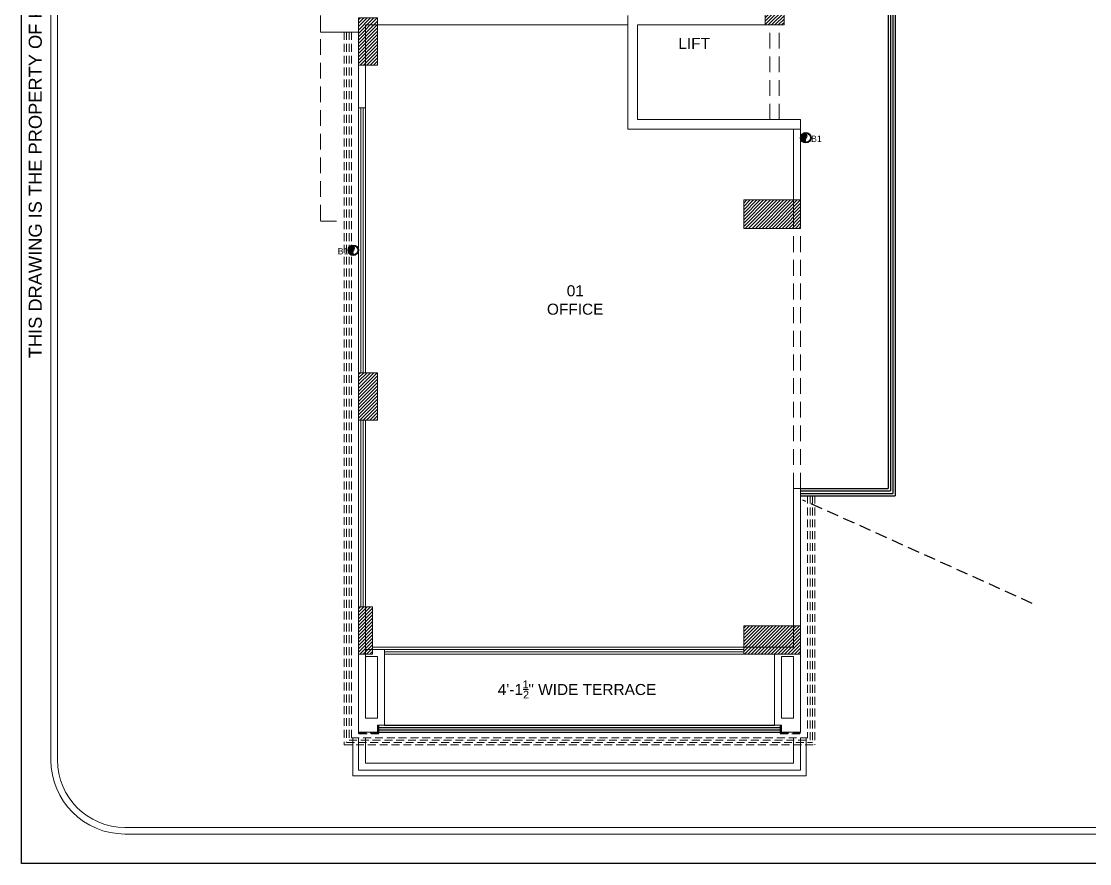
# Model space of a CAD drawing. Header units: inches. Extents: x 1807 to 67852, y 1160 to 20242.
# Drawn here: x 13894 to 14572, y 8125 to 8659 of the extents above; entities that cross this region are included whole.
import ezdxf

# ---------------------------------------------------------------- set-up
doc = ezdxf.new("R2010")
doc.units = ezdxf.units.IN
doc.header["$MEASUREMENT"] = 0
doc.linetypes.add('DASHED', pattern=[0.75, 0.5, -0.25])
doc.linetypes.add('DASHED2', pattern=[0.375, 0.25, -0.125])
for name, color, linetype, lineweight in [('02WINDOW & DOTTED', 8, 'Continuous', 20), ('4 upvc pip', 5, 'Continuous', 30), ('4 upvc pip hatch', 6, 'Continuous', 5), ('4. UPCV', 6, 'Continuous', 30), ('A-HATCH', 252, 'Continuous', 13), ('BLOCK', 7, 'Continuous', 0), ('column_01', 7, 'Continuous', 18), ('dotted line 4', 32, 'DASHED2', 30), ('HATCH', 8, 'Continuous', 0), ('RAILING', 8, 'Continuous', 25), ('SHOP TEXT', 7, 'Continuous', 15), ('wall', 7, 'Continuous', 20)]:
    doc.layers.add(name, color=color, linetype=linetype, lineweight=lineweight)
doc.styles.add('Krupalu', font='arial.ttf', dxfattribs={"height": 8})
doc.styles.add('Krupalu 1', font='arial.ttf')
pattern_1 = [(45, (0, -2407.892066694796), (-1.060660171779821, 1.060660171779821), [])]

# ---------------------------------------------------------------- blocks, each defined once
blk = doc.blocks.new('rtytrut')
at = {"layer": 'HATCH'}
h = blk.add_hatch(dxfattribs=at)
h.set_pattern_fill('ANSI31', color=256, scale=12, style=0)
h.set_pattern_definition(pattern_1)
h.paths.add_polyline_path([(135215.6783395884, -630921.393215023), (135215.6783400592, -630885.393214976), (135227.6783400662, -630885.3932150751), (135227.67833959, -630921.3932151389)])
h = blk.add_hatch(dxfattribs=at)
h.set_pattern_fill('ANSI31', color=256, scale=12, style=0)
h.set_pattern_definition(pattern_1)
h.paths.add_polyline_path([(134969.6783374655, -630916.8932149205), (134969.6783369947, -630946.8932149676), (134957.6783369877, -630946.8932148684), (134957.6783374639, -630916.8932148046)])
h = blk.add_hatch(dxfattribs=at)
h.set_pattern_fill('ANSI31', color=256, scale=12, style=0)
h.set_pattern_definition(pattern_1)
h.paths.add_polyline_path([(135238.1783394095, -631032.3932145878), (135202.1783393625, -631032.3932150586), (135202.1783394617, -631050.3932150656), (135238.1783395255, -631050.3932145893)])
h = blk.add_hatch(dxfattribs=at)
h.set_pattern_fill('ANSI31', color=256, scale=12, style=0)
h.set_pattern_definition(pattern_1)
h.paths.add_polyline_path([(134969.6783394825, -631141.893214741), (134969.6783390117, -631171.893214788), (134957.6783390048, -631171.8932146889), (134957.678339481, -631141.8932146251)])
h = blk.add_hatch(dxfattribs=at)
h.set_pattern_fill('ANSI31', color=256, scale=12, style=0)
h.set_pattern_definition(pattern_1)
h.paths.add_polyline_path([(134966.6783400548, -631320.3932148032), (134966.678339584, -631290.3932147562), (134957.678339577, -631290.3932148553), (134957.6783400533, -631320.3932149191)])
h = blk.add_hatch(dxfattribs=at)
h.set_pattern_fill('ANSI31', color=256, scale=12, style=0)
h.set_pattern_definition(pattern_1)
h.paths.add_polyline_path([(135238.1783394624, -631302.3932147382), (135202.1783394154, -631302.393215209), (135202.1783395146, -631320.393215216), (135238.1783395784, -631320.3932147397)])
at = {"layer": 'column_01'}
for points in [[(135215.6783395884, -630921.393215023), (135215.6783400592, -630885.393214976), (135227.6783400662, -630885.3932150751), (135227.67833959, -630921.3932151389)], [(134969.6783374655, -630916.8932149205), (134969.6783369947, -630946.8932149676), (134957.6783369877, -630946.8932148684), (134957.6783374639, -630916.8932148046)], [(135238.1783394095, -631032.3932145878), (135202.1783393625, -631032.3932150586), (135202.1783394617, -631050.3932150656), (135238.1783395255, -631050.3932145893)], [(134969.6783394825, -631141.893214741), (134969.6783390117, -631171.893214788), (134957.6783390048, -631171.8932146889), (134957.678339481, -631141.8932146251)], [(134966.6783400548, -631320.3932148032), (134966.678339584, -631290.3932147562), (134957.678339577, -631290.3932148553), (134957.6783400533, -631320.3932149191)], [(135238.1783394624, -631302.3932147382), (135202.1783394154, -631302.393215209), (135202.1783395146, -631320.393215216), (135238.1783395784, -631320.3932147397)]]:
    blk.add_lwpolyline(points, close=True, dxfattribs=at)

msp = doc.modelspace()

# ---------------------------------------------------------------- hatches: boundary and pattern name
at = {"layer": '4 upvc pip hatch', "ltscale": 10}
h = msp.add_hatch(dxfattribs=at)
h.set_pattern_fill('ANSI31', color=256, scale=3, style=0)
h.set_pattern_definition([(315, (-49292.7358565126, 149311.6000378709), (-0.2651650429449554, -0.2651650429449554), [])])
edge = h.paths.add_edge_path()
edge.add_spline(control_points=[(14391.64778780173, 8588.630559952882), (14392.0644769013, 8588.066619575733), (14393.08902412907, 8586.680013710295), (14390.81988794771, 8584.622475115943), (14391.81074764525, 8583.225166204513), (14392.21235384403, 8582.658821724308)], knot_values=[0, 0, 0, 0, 1.259254292856843, 3.096230486813582, 4.348223097679245, 4.348223097679245, 4.348223097679245, 4.348223097679245], degree=3, periodic=0)
edge.add_arc((14391.86036785239, 8585.63810114418), 3, 180, 276.73795711866546, ccw=False)
edge.add_arc((14391.86036785239, 8585.63810114418), 3, 94.06338523190618, 180, ccw=False)
h = msp.add_hatch(dxfattribs=at)
h.set_pattern_fill('ANSI31', color=256, scale=3, style=0)
h.set_pattern_definition([(315, (-49579.8358565126, 149240.2943760066), (-0.2651650429449554, -0.2651650429449554), [])])
edge = h.paths.add_edge_path()
edge.add_spline(control_points=[(14104.54778780173, 8517.324898088596), (14104.9644769013, 8516.760957711447), (14105.98902412908, 8515.374351846009), (14103.71988794771, 8513.316813251657), (14104.71074764526, 8511.919504340227), (14105.11235384403, 8511.353159860022)], knot_values=[0, 0, 0, 0, 1.259254292856843, 3.096230486813582, 4.348223097679245, 4.348223097679245, 4.348223097679245, 4.348223097679245], degree=3, periodic=0)
edge.add_arc((14104.76036785239, 8514.332439279895), 3, 180, 276.73795711866546, ccw=False)
edge.add_arc((14104.76036785239, 8514.332439279895), 3, 94.06338523190618, 180, ccw=False)

# ---------------------------------------------------------------- linework, layer by layer
at = {"layer": '02WINDOW & DOTTED', "linetype": 'DASHED', "ltscale": 20}
for p, q in [((14369.06036785239, 8597.174890355585), (14369.06036785236, 8657.174890355585)), ((14369.06036785239, 8597.174890355585), (14369.06036785236, 8657.174890355585)), ((14369.06036785239, 8597.174890355585), (14369.06036785236, 8657.174890355585)), ((14369.06036785239, 8597.174890355585), (14369.06036785236, 8657.174890355585)), ((14375.06036785239, 8597.174890355585), (14375.06036785236, 8657.174890355585)), ((14375.06036785239, 8597.174890355585), (14375.06036785236, 8657.174890355585)), ((14375.06036785239, 8597.174890355585), (14375.06036785236, 8657.174890355585)), ((14375.06036785239, 8597.174890355585), (14375.06036785236, 8657.174890355585)), ((14384.06036785239, 8363.174890668975), (14384.06036785239, 8528.174890743947)), ((14384.06036785239, 8363.174890668975), (14384.06036785239, 8528.174890743947)), ((14384.06036785239, 8363.174890668975), (14384.06036785239, 8528.174890743947)), ((14384.06036785239, 8363.174890668975), (14384.06036785239, 8528.174890743947)), ((14388.56036785239, 8363.174890668975), (14388.56036785239, 8528.174890743947)), ((14388.56036785239, 8363.174890668975), (14388.56036785239, 8528.174890743947)), ((14388.56036785239, 8363.174890668975), (14388.56036785239, 8528.174890743947)), ((14388.56036785239, 8363.174890668975), (14388.56036785239, 8528.174890743947))]:
    msp.add_line(p, q, dxfattribs=at)
at = {"layer": '02WINDOW & DOTTED', "linetype": 'DASHED', "ltscale": 10}
for p, q in [((14099.06036785239, 8652.67489049214), (14099.06036785239, 8200.674891838717)), ((14099.06036785239, 8652.67489049214), (14099.06036785239, 8200.674891838717)), ((14099.06036785239, 8652.67489049214), (14099.06036785239, 8200.674891838717)), ((14099.06036785239, 8652.67489049214), (14099.06036785239, 8200.674891838717)), ((14100.56036785239, 8652.674890505761), (14100.56036785239, 8202.174891838717)), ((14100.56036785239, 8652.674890505761), (14100.56036785239, 8202.174891838717)), ((14100.56036785239, 8652.674890505761), (14100.56036785239, 8202.174891838717)), ((14100.56036785239, 8652.674890505761), (14100.56036785239, 8202.174891838717)), ((14102.06036785239, 8652.674890519498), (14102.06036785239, 8203.674891838717)), ((14102.06036785239, 8652.674890519498), (14102.06036785239, 8203.674891838717)), ((14102.06036785239, 8652.674890519498), (14102.06036785239, 8203.674891838717)), ((14102.06036785239, 8652.674890519498), (14102.06036785239, 8203.674891838717)), ((14103.56036785236, 8652.674890533002), (14103.56036785239, 8205.174891838717)), ((14103.56036785236, 8652.674890533002), (14103.56036785239, 8205.174891838717)), ((14103.56036785236, 8652.674890533002), (14103.56036785239, 8205.174891838717)), ((14103.56036785236, 8652.674890533002), (14103.56036785239, 8205.174891838717)), ((14393.06036785239, 8358.674890669092), (14393.06036785239, 8205.174891838717)), ((14393.06036785239, 8358.674890669092), (14393.06036785239, 8205.174891838717)), ((14393.06036785239, 8358.674890669092), (14393.06036785239, 8205.174891838717)), ((14393.06036785239, 8358.674890669092), (14393.06036785239, 8205.174891838717)), ((14394.56036785239, 8358.674890669092), (14394.56036785239, 8203.674891838717)), ((14394.56036785239, 8358.674890669092), (14394.56036785239, 8203.674891838717)), ((14394.56036785239, 8358.674890669092), (14394.56036785239, 8203.674891838717)), ((14394.56036785239, 8358.674890669092), (14394.56036785239, 8203.674891838717)), ((14396.06036785236, 8358.674890669092), (14396.06036785239, 8202.174891838717)), ((14396.06036785236, 8358.674890669092), (14396.06036785239, 8202.174891838717)), ((14396.06036785236, 8358.674890669092), (14396.06036785239, 8202.174891838717)), ((14396.06036785236, 8358.674890669092), (14396.06036785239, 8202.174891838717)), ((14397.56036785239, 8358.674890669092), (14397.56036785239, 8200.674891838717)), ((14397.56036785239, 8358.674890669092), (14397.56036785239, 8200.674891838717)), ((14397.56036785239, 8358.674890669092), (14397.56036785239, 8200.674891838717)), ((14397.56036785239, 8358.674890669092), (14397.56036785239, 8200.674891838717)), ((14108.06036785239, 8208.674890358496), (14108.06036772014, 8207.674890421476)), ((14108.06036785239, 8208.674890358496), (14108.06036772014, 8207.674890421476)), ((14108.06036785239, 8208.674890358496), (14108.06036772014, 8207.674890421476)), ((14108.06036785239, 8208.674890358496), (14108.06036772014, 8207.674890421476)), ((14120.56036772014, 8213.174890421476), (14120.56036772014, 8208.174890421476)), ((14120.56036772014, 8213.174890421476), (14120.56036772014, 8208.174890421476)), ((14120.56036772014, 8213.174890421476), (14120.56036772014, 8208.174890421476)), ((14120.56036772014, 8213.174890421476), (14120.56036772014, 8208.174890421476)), ((14121.06036772014, 8213.174890421476), (14121.06036772014, 8207.674890421476)), ((14121.06036772014, 8213.174890421476), (14121.06036772014, 8207.674890421476)), ((14121.06036772014, 8213.174890421476), (14121.06036772014, 8207.674890421476)), ((14121.06036772014, 8213.174890421476), (14121.06036772014, 8207.674890421476)), ((14375.56036785239, 8213.17489183697), (14375.56036785239, 8207.674891836854)), ((14375.56036785239, 8213.17489183697), (14375.56036785239, 8207.674891836854)), ((14375.56036785239, 8213.17489183697), (14375.56036785239, 8207.674891836854)), ((14375.56036785239, 8213.17489183697), (14375.56036785239, 8207.674891836854)), ((14376.06036785239, 8213.17489183697), (14376.06036785239, 8208.174891836854)), ((14376.06036785239, 8213.17489183697), (14376.06036785239, 8208.174891836854)), ((14376.06036785239, 8213.17489183697), (14376.06036785239, 8208.174891836854)), ((14376.06036785239, 8213.17489183697), (14376.06036785239, 8208.174891836854)), ((14100.56036785239, 8202.174891838717), (14396.06036785239, 8202.174891838717)), ((14100.56036785239, 8202.174891838717), (14396.06036785239, 8202.174891838717)), ((14100.56036785239, 8202.174891838717), (14396.06036785239, 8202.174891838717)), ((14100.56036785239, 8202.174891838717), (14396.06036785239, 8202.174891838717)), ((14102.06036785239, 8203.674891838717), (14394.56036785239, 8203.674891838717)), ((14102.06036785239, 8203.674891838717), (14394.56036785239, 8203.674891838717)), ((14102.06036785239, 8203.674891838717), (14394.56036785239, 8203.674891838717)), ((14102.06036785239, 8203.674891838717), (14394.56036785239, 8203.674891838717)), ((14103.56036785239, 8205.174891838717), (14393.06036785239, 8205.174891838717)), ((14103.56036785239, 8205.174891838717), (14393.06036785239, 8205.174891838717)), ((14103.56036785239, 8205.174891838717), (14393.06036785239, 8205.174891838717)), ((14103.56036785239, 8205.174891838717), (14393.06036785239, 8205.174891838717)), ((14120.56036772014, 8208.174890421476), (14108.06036772014, 8208.174890421476)), ((14120.56036772014, 8208.174890421476), (14108.06036772014, 8208.174890421476)), ((14120.56036772014, 8208.174890421476), (14108.06036772014, 8208.174890421476)), ((14120.56036772014, 8208.174890421476), (14108.06036772014, 8208.174890421476)), ((14121.06036772014, 8207.674890421476), (14108.06036772014, 8207.674890421476)), ((14121.06036772014, 8207.674890421476), (14108.06036772014, 8207.674890421476)), ((14121.06036772014, 8207.674890421476), (14108.06036772014, 8207.674890421476)), ((14121.06036772014, 8207.674890421476), (14108.06036772014, 8207.674890421476)), ((14375.56036785239, 8207.674891836854), (14388.56036785245, 8207.674891836854)), ((14375.56036785239, 8207.674891836854), (14388.56036785245, 8207.674891836854)), ((14375.56036785239, 8207.674891836854), (14388.56036785245, 8207.674891836854)), ((14375.56036785239, 8207.674891836854), (14388.56036785245, 8207.674891836854)), ((14376.06036785239, 8208.174891836854), (14388.56036785245, 8208.174891836854)), ((14376.06036785239, 8208.174891836854), (14388.56036785245, 8208.174891836854)), ((14376.06036785239, 8208.174891836854), (14388.56036785245, 8208.174891836854)), ((14376.06036785239, 8208.174891836854), (14388.56036785245, 8208.174891836854)), ((14099.06036785239, 8200.674891838717), (14397.56036785239, 8200.674891838717)), ((14099.06036785239, 8200.674891838717), (14397.56036785239, 8200.674891838717)), ((14099.06036785239, 8200.674891838717), (14397.56036785239, 8200.674891838717)), ((14099.06036785239, 8200.674891838717), (14397.56036785239, 8200.674891838717))]:
    msp.add_line(p, q, dxfattribs=at)
at = {"layer": '02WINDOW & DOTTED', "ltscale": 20}
for p, q in [((14108.06036785239, 8604.6748904649), (14108.06036785239, 8436.674890707742)), ((14108.06036785239, 8604.6748904649), (14108.06036785239, 8436.674890707742)), ((14108.06036785239, 8604.6748904649), (14108.06036785239, 8436.674890707742)), ((14108.06036785239, 8604.6748904649), (14108.06036785239, 8436.674890707742)), ((14109.56036785239, 8604.6748904649), (14109.56036785239, 8436.674890707742)), ((14109.56036785239, 8604.6748904649), (14109.56036785239, 8436.674890707742)), ((14109.56036785239, 8604.6748904649), (14109.56036785239, 8436.674890707742)), ((14109.56036785239, 8604.6748904649), (14109.56036785239, 8436.674890707742)), ((14111.06036785239, 8604.6748904649), (14111.06036785239, 8436.674890707742)), ((14111.06036785239, 8604.6748904649), (14111.06036785239, 8436.674890707742)), ((14111.06036785239, 8604.6748904649), (14111.06036785239, 8436.674890707742)), ((14111.06036785239, 8604.6748904649), (14111.06036785239, 8436.674890707742)), ((14112.56036785239, 8604.6748904649), (14112.56036785239, 8436.674890707742)), ((14112.56036785239, 8604.6748904649), (14112.56036785239, 8436.674890707742)), ((14112.56036785239, 8604.6748904649), (14112.56036785239, 8436.674890707742)), ((14112.56036785239, 8604.6748904649), (14112.56036785239, 8436.674890707742)), ((14108.06036785239, 8288.174890477938), (14108.06036785239, 8406.674890644412)), ((14108.06036785239, 8288.174890477938), (14108.06036785239, 8406.674890644412)), ((14108.06036785239, 8288.174890477938), (14108.06036785239, 8406.674890644412)), ((14108.06036785239, 8288.174890477938), (14108.06036785239, 8406.674890644412)), ((14109.56036785239, 8288.174890477938), (14109.56036785239, 8406.674890644412)), ((14109.56036785239, 8288.174890477938), (14109.56036785239, 8406.674890644412)), ((14109.56036785239, 8288.174890477938), (14109.56036785239, 8406.674890644412)), ((14109.56036785239, 8288.174890477938), (14109.56036785239, 8406.674890644412)), ((14111.06036785239, 8288.174890477938), (14111.06036785239, 8406.674890644412)), ((14111.06036785239, 8288.174890477938), (14111.06036785239, 8406.674890644412)), ((14111.06036785239, 8288.174890477938), (14111.06036785239, 8406.674890644412)), ((14111.06036785239, 8288.174890477938), (14111.06036785239, 8406.674890644412)), ((14112.56036785239, 8288.174890477938), (14112.56036785239, 8406.674890644412)), ((14112.56036785239, 8288.174890477938), (14112.56036785239, 8406.674890644412)), ((14112.56036785239, 8288.174890477938), (14112.56036785239, 8406.674890644412)), ((14112.56036785239, 8288.174890477938), (14112.56036785239, 8406.674890644412)), ((14117.06151633314, 8262.674890355585), (14352.56151583878, 8262.674890355585)), ((14117.06151633314, 8262.674890355585), (14352.56151583878, 8262.674890355585)), ((14117.06151633314, 8262.674890355585), (14352.56151583878, 8262.674890355585)), ((14117.06151633314, 8262.674890355585), (14352.56151583878, 8262.674890355585)), ((14117.06151633314, 8261.174890355585), (14352.56151583878, 8261.174890355585)), ((14117.06151633314, 8261.174890355585), (14352.56151583878, 8261.174890355585)), ((14117.06151633314, 8261.174890355585), (14352.56151583878, 8261.174890355585)), ((14117.06151633314, 8261.174890355585), (14352.56151583878, 8261.174890355585)), ((14124.56036785239, 8259.674890446506), (14352.56151585531, 8259.67489170286)), ((14124.56036785239, 8259.674890446506), (14352.56151585531, 8259.67489170286)), ((14124.56036785239, 8259.674890446506), (14352.56151585531, 8259.67489170286)), ((14124.56036785239, 8259.674890446506), (14352.56151585531, 8259.67489170286)), ((14124.56036785239, 8258.17489044639), (14352.56151586358, 8258.17489170286)), ((14124.56036785239, 8258.17489044639), (14352.56151586358, 8258.17489170286)), ((14124.56036785239, 8258.17489044639), (14352.56151586358, 8258.17489170286)), ((14124.56036785239, 8258.17489044639), (14352.56151586358, 8258.17489170286))]:
    msp.add_line(p, q, dxfattribs=at)
at = {"layer": '02WINDOW & DOTTED', "linetype": 'DASHED', "ltscale": 20}
msp.add_lwpolyline([(14522.06036649711, 9758.173743139865), (14084.06036649711, 9758.173743139865), (14084.06036506123, 8532.674890558616), (14099.06036785239, 8532.674890558616)], dxfattribs=at)
at = {"layer": '4 upvc pip'}
msp.add_lwpolyline([(13894.17202465922, 9838.79226470621), (16317.37328657859, 9838.79226470621), (16317.37328657859, 8125.417635068383), (13894.17202465922, 8125.417635068383)], close=True, dxfattribs=at)
at = {"layer": '4. UPCV', "ltscale": 10}
for centre, radius in [((14391.86036785239, 8585.63810114418), 3.3), ((14391.86036785239, 8585.63810114418), 3), ((14104.76036785239, 8514.332439279895), 3.3), ((14104.76036785239, 8514.332439279895), 3)]:
    msp.add_circle(centre, radius, dxfattribs=at)
for points in [[(14391.64778780173, 8588.630559952882), (14392.06447681279, 8588.066619695821), (14393.08902177677, 8586.680013654452), (14390.81989029929, 8584.622475154083), (14391.81074772928, 8583.225166086166), (14392.21235384403, 8582.658821724308)], [(14104.54778780173, 8517.324898088596), (14104.96447681279, 8516.760957831537), (14105.98902177677, 8515.374351790166), (14103.7198902993, 8513.316813289797), (14104.71074772928, 8511.919504221878), (14105.11235384403, 8511.353159860022)]]:
    msp.add_open_spline(points, degree=3, knots=[0, 0, 0, 0, 1.888881036914295, 4.644344532957505, 6.522333056651726, 6.522333056651726, 6.522333056651726, 6.522333056651726], dxfattribs=at)
at = {"layer": 'A-HATCH'}
for points in [[(16251.62551236423, 9820.026733048175), (13955.84000638095, 9820.026733048275, 0.4142135623730951), (13912.93755631712, 9777.124282984372), (13912.93755631712, 8191.165409282758, 0.4142135623730951), (13959.91979887344, 8144.183166726254), (16248.56633716613, 8144.183166726254, 0.4142135623730953), (16298.60775492069, 8194.224584480915), (16298.60775492069, 9773.044490491833, 0.4142135623730951)], [(16251.62551236423, 9815.856614902006), (13955.84000638095, 9815.85661490208, 0.4142135623730951), (13917.10767446312, 9777.124282984372), (13917.10767446312, 8191.165409282758, 0.4142135623730951), (13959.91979887344, 8148.353284872497), (16248.56633716613, 8148.353284872497, 0.4142135623731504), (16294.43763677443, 8194.224584480915), (16294.43763677443, 9773.044490491833, 0.4142135623731546)]]:
    msp.add_lwpolyline(points, format="xyb", close=True, dxfattribs=at)
at = {"layer": 'dotted line 4', "ltscale": 30}
msp.add_line((14535.56151777195, 8290.439249745436), (14390.06036785239, 8355.93314110585), dxfattribs=at)
at = {"layer": 'RAILING'}
for p, q in [((14444.06036785236, 9372.67489035768), (14444.06036785242, 8363.174890669092)), ((14444.06036785236, 9372.67489035768), (14444.06036785242, 8363.174890669092)), ((14444.06036785236, 9372.67489035768), (14444.06036785242, 8363.174890669092)), ((14444.06036785236, 9372.67489035768), (14444.06036785242, 8363.174890669092)), ((14445.56036785236, 9372.67489035768), (14445.56036785242, 8361.674890669092)), ((14445.56036785236, 9372.67489035768), (14445.56036785242, 8361.674890669092)), ((14445.56036785236, 9372.67489035768), (14445.56036785242, 8361.674890669092)), ((14445.56036785236, 9372.67489035768), (14445.56036785242, 8361.674890669092)), ((14447.06036785236, 9368.17489035768), (14447.06036785242, 8360.174890669092)), ((14447.06036785236, 9368.17489035768), (14447.06036785242, 8360.174890669092)), ((14447.06036785236, 9368.17489035768), (14447.06036785242, 8360.174890669092)), ((14447.06036785236, 9368.17489035768), (14447.06036785242, 8360.174890669092)), ((14448.56036785236, 9368.17489035768), (14448.56036785242, 8358.674890669092)), ((14448.56036785236, 9368.17489035768), (14448.56036785242, 8358.674890669092)), ((14448.56036785236, 9368.17489035768), (14448.56036785242, 8358.674890669092)), ((14448.56036785236, 9368.17489035768), (14448.56036785242, 8358.674890669092)), ((14388.56036785239, 8363.174890668975), (14444.06036785242, 8363.174890669092)), ((14388.56036785239, 8363.174890668975), (14444.06036785242, 8363.174890669092)), ((14388.56036785239, 8363.174890668975), (14444.06036785242, 8363.174890669092)), ((14388.56036785239, 8363.174890668975), (14444.06036785242, 8363.174890669092)), ((14388.56036785239, 8361.674890668975), (14445.56036785242, 8361.674890669092)), ((14388.56036785239, 8361.674890668975), (14445.56036785242, 8361.674890669092)), ((14388.56036785239, 8361.674890668975), (14445.56036785242, 8361.674890669092)), ((14388.56036785239, 8361.674890668975), (14445.56036785242, 8361.674890669092)), ((14388.56036785242, 8360.174890669092), (14447.06036785242, 8360.174890669092)), ((14388.56036785242, 8360.174890669092), (14447.06036785242, 8360.174890669092)), ((14388.56036785242, 8360.174890669092), (14447.06036785242, 8360.174890669092)), ((14388.56036785242, 8360.174890669092), (14447.06036785242, 8360.174890669092)), ((14388.56036785242, 8358.674890669092), (14448.56036785242, 8358.674890669092)), ((14388.56036785242, 8358.674890669092), (14448.56036785242, 8358.674890669092)), ((14388.56036785242, 8358.674890669092), (14448.56036785242, 8358.674890669092)), ((14388.56036785242, 8358.674890669092), (14448.56036785242, 8358.674890669092)), ((14120.06036785245, 8211.674890421593), (14376.56036785239, 8211.674891835224)), ((14120.06036785245, 8211.674890421593), (14376.56036785239, 8211.674891835224)), ((14120.06036785245, 8211.674890421593), (14376.56036785239, 8211.674891835224)), ((14120.06036785245, 8211.674890421593), (14376.56036785239, 8211.674891835224)), ((14120.06036785245, 8210.174890421593), (14376.56036785239, 8210.174891835224)), ((14120.06036785245, 8210.174890421593), (14376.56036785239, 8210.174891835224)), ((14120.06036785245, 8210.174890421593), (14376.56036785239, 8210.174891835224)), ((14120.06036785245, 8210.174890421593), (14376.56036785239, 8210.174891835224)), ((14120.06036785245, 8208.674890421476), (14376.56036785239, 8208.674891834991)), ((14120.06036785245, 8208.674890421476), (14376.56036785239, 8208.674891834991)), ((14120.06036785245, 8208.674890421476), (14376.56036785239, 8208.674891834991)), ((14120.06036785245, 8208.674890421476), (14376.56036785239, 8208.674891834991)), ((14124.56036785242, 8213.174890446506), (14372.06036785239, 8213.174891810311)), ((14124.56036785242, 8213.174890446506), (14372.06036785239, 8213.174891810311)), ((14124.56036785242, 8213.174890446506), (14372.06036785239, 8213.174891810311)), ((14124.56036785242, 8213.174890446506), (14372.06036785239, 8213.174891810311))]:
    msp.add_line(p, q, dxfattribs=at)
at = {"layer": 'SHOP TEXT', "ltscale": 0.1}
msp.add_line((14212.66334395128, 8235.814136379777), (14215.89533262784, 8235.814136379777), dxfattribs=at)
msp.add_line((14212.66334395128, 8235.814136379777), (14215.89533262784, 8235.814136379777), dxfattribs=at)
msp.add_line((14212.66334395128, 8235.814136379777), (14215.89533262784, 8235.814136379777), dxfattribs=at)
msp.add_line((14212.66334395128, 8235.814136379777), (14215.89533262784, 8235.814136379777), dxfattribs=at)
at = {"layer": 'wall'}
for p, q in [((14378.06151598221, 8693.174890255934), (14378.06151598221, 8657.17489035931)), ((14378.06151598221, 8693.174890255934), (14378.06151598221, 8657.17489035931)), ((14378.06151598221, 8693.174890255934), (14378.06151598221, 8657.17489035931)), ((14378.06151598221, 8693.174890255934), (14378.06151598221, 8657.17489035931)), ((14279.06036785239, 8663.174890355585), (14279.06036785239, 8591.174890355469)), ((14279.06036785239, 8663.174890355585), (14279.06036785239, 8591.174890355469)), ((14279.06036785239, 8663.174890355585), (14279.06036785239, 8591.174890355469)), ((14279.06036785239, 8663.174890355585), (14279.06036785239, 8591.174890355469)), ((14084.06036785239, 8661.674890355585), (14084.06036785239, 8652.674890355585)), ((14084.06036785239, 8661.674890355585), (14084.06036785239, 8652.674890355585)), ((14084.06036785239, 8661.674890355585), (14084.06036785239, 8652.674890355585)), ((14084.06036785239, 8661.674890355585), (14084.06036785239, 8652.674890355585)), ((14112.56036785239, 8657.17603636175), (14112.56036785239, 8604.6748904649)), ((14112.56036785239, 8657.174890355585), (14279.06036785239, 8657.174890355585)), ((14112.56036785239, 8657.174890355585), (14279.06036785239, 8657.174890355585)), ((14112.56036785239, 8657.174890355585), (14279.06036785239, 8657.174890355585)), ((14112.56036785239, 8657.174890355585), (14279.06036785239, 8657.174890355585)), ((14285.06036785239, 8657.174890355585), (14378.06151598221, 8657.174890355585)), ((14285.06036785239, 8657.17489035931), (14285.06036785239, 8597.174890355585)), ((14285.06036785239, 8657.17489035931), (14285.06036785239, 8597.174890355585)), ((14285.06036785239, 8657.174890355585), (14378.06151598221, 8657.174890355585)), ((14285.06036785239, 8657.174890355585), (14378.06151598221, 8657.174890355585)), ((14285.06036785239, 8657.17489035931), (14285.06036785239, 8597.174890355585)), ((14285.06036785239, 8657.174890355585), (14378.06151598221, 8657.174890355585)), ((14285.06036785239, 8657.17489035931), (14285.06036785239, 8597.174890355585)), ((14084.06036785239, 8652.674890355585), (14108.06036785239, 8652.67489057398)), ((14084.06036785239, 8652.674890355585), (14108.06036785239, 8652.67489057398)), ((14084.06036785239, 8652.674890355585), (14108.06036785239, 8652.67489057398)), ((14084.06036785239, 8652.674890355585), (14108.06036785239, 8652.67489057398)), ((14108.06036785239, 8652.67489057398), (14108.06036785239, 8604.6748904649)), ((14108.06036785239, 8604.6748904649), (14112.56036785239, 8604.6748904649)), ((14108.06036785239, 8604.6748904649), (14112.56036785239, 8604.6748904649)), ((14108.06036785239, 8604.6748904649), (14112.56036785239, 8604.6748904649)), ((14108.06036785239, 8604.6748904649), (14112.56036785239, 8604.6748904649)), ((14285.06036785239, 8597.174890355585), (14388.56036785239, 8597.174890355585)), ((14285.06036785239, 8597.174890355585), (14388.56036785239, 8597.174890355585)), ((14285.06036785239, 8597.174890355585), (14388.56036785239, 8597.174890355585)), ((14285.06036785239, 8597.174890355585), (14388.56036785239, 8597.174890355585)), ((14388.56036785239, 8597.17489035931), (14388.56036785239, 8528.174890741735)), ((14388.56036785239, 8597.17489035931), (14388.56036785239, 8528.174890741735)), ((14388.56036785239, 8597.17489035931), (14388.56036785239, 8528.174890741735)), ((14388.56036785239, 8597.17489035931), (14388.56036785239, 8528.174890741735)), ((14279.06036785239, 8591.174890355585), (14388.56036785239, 8591.174890355585)), ((14279.06036785239, 8591.174890355585), (14388.56036785239, 8591.174890355585)), ((14279.06036785239, 8591.174890355585), (14388.56036785239, 8591.174890355585)), ((14279.06036785239, 8591.174890355585), (14388.56036785239, 8591.174890355585)), ((14384.06036785239, 8591.174890355585), (14384.06036785239, 8528.17489066688)), ((14384.06036785239, 8591.174890355585), (14384.06036785239, 8528.17489066688)), ((14384.06036785239, 8591.174890355585), (14384.06036785239, 8528.17489066688)), ((14384.06036785239, 8591.174890355585), (14384.06036785239, 8528.17489066688)), ((14384.06151590555, 8528.17489066688), (14388.56036785239, 8528.17489066688)), ((14384.06151590555, 8528.17489066688), (14388.56036785239, 8528.17489066688)), ((14384.06151590555, 8528.17489066688), (14388.56036785239, 8528.17489066688)), ((14384.06151590555, 8528.17489066688), (14388.56036785239, 8528.17489066688)), ((14384.06036785239, 8363.174890666764), (14384.06036785239, 8262.674890355585)), ((14388.56036785239, 8363.174890666764), (14384.06036785239, 8363.174890666764)), ((14384.06036785239, 8363.174890666764), (14384.06036785239, 8262.674890355585)), ((14388.56036785239, 8363.174890666764), (14384.06036785239, 8363.174890666764)), ((14384.06036785239, 8363.174890666764), (14384.06036785239, 8262.674890355585)), ((14388.56036785239, 8363.174890666764), (14384.06036785239, 8363.174890666764)), ((14384.06036785239, 8363.174890666764), (14384.06036785239, 8262.674890355585)), ((14388.56036785239, 8363.174890666764), (14384.06036785239, 8363.174890666764)), ((14388.56036785239, 8363.174890666764), (14388.56036785239, 8208.674891812174)), ((14388.56036785239, 8363.174890666764), (14388.56036785239, 8208.674891812174)), ((14388.56036785239, 8363.174890666764), (14388.56036785239, 8208.674891812174)), ((14388.56036785239, 8363.174890666764), (14388.56036785239, 8208.674891812174)), ((14108.06036785239, 8288.174890477938), (14108.06036785239, 8208.674890358496)), ((14108.06036785239, 8288.174890477938), (14108.06036785239, 8208.674890358496)), ((14108.06036785239, 8288.174890477938), (14108.06036785239, 8208.674890358496)), ((14108.06036785239, 8288.174890477938), (14108.06036785239, 8208.674890358496)), ((14108.06151592598, 8288.174890477938), (14112.56151592947, 8288.17489052753)), ((14108.06151592598, 8288.174890477938), (14112.56151592947, 8288.17489052753)), ((14108.06151592598, 8288.174890477938), (14112.56151592947, 8288.17489052753)), ((14108.06151592598, 8288.174890477938), (14112.56151592947, 8288.17489052753)), ((14112.56036785239, 8288.17489052753), (14112.56036785239, 8237.174890357448)), ((14112.56036785239, 8288.17489052753), (14112.56036785239, 8237.174890357448)), ((14112.56036785239, 8288.17489052753), (14112.56036785239, 8237.174890357448)), ((14112.56036785239, 8288.17489052753), (14112.56036785239, 8237.174890357448)), ((14108.06036785239, 8262.674890355585), (14108.06151633075, 8262.674890355585)), ((14108.06036785239, 8262.674890355585), (14108.06151633075, 8262.674890355585)), ((14108.06036785239, 8262.674890355585), (14108.06151633075, 8262.674890355585)), ((14108.06036785239, 8262.674890355585), (14108.06151633075, 8262.674890355585)), ((14352.56151586358, 8258.17489170286), (14352.56151586358, 8262.674890355702)), ((14352.56151586358, 8262.674890355702), (14384.06036785239, 8262.674890355702)), ((14352.56151586358, 8258.17489170286), (14352.56151586358, 8262.674890355702)), ((14352.56151586358, 8262.674890355702), (14384.06036785239, 8262.674890355702)), ((14352.56151586358, 8258.17489170286), (14352.56151586358, 8262.674890355702)), ((14352.56151586358, 8262.674890355702), (14384.06036785239, 8262.674890355702)), ((14352.56151586358, 8258.17489170286), (14352.56151586358, 8262.674890355702)), ((14352.56151586358, 8262.674890355702), (14384.06036785239, 8262.674890355702)), ((14388.56151589839, 8262.674890355585), (14388.56036785239, 8262.674890355585)), ((14388.56151589839, 8262.674890355585), (14388.56036785239, 8262.674890355585)), ((14388.56151589839, 8262.674890355585), (14388.56036785239, 8262.674890355585)), ((14388.56151589839, 8262.674890355585), (14388.56036785239, 8262.674890355585)), ((14108.06036785239, 8258.174890355585), (14108.06151640223, 8258.174890355585)), ((14108.06036785239, 8258.174890355585), (14108.06151640223, 8258.174890355585)), ((14108.06036785239, 8258.174890355585), (14108.06151640223, 8258.174890355585)), ((14108.06036785239, 8258.174890355585), (14108.06151640223, 8258.174890355585)), ((14124.56036785239, 8261.174890358496), (14112.56036785239, 8261.174890358496)), ((14124.56036785239, 8261.174890358496), (14112.56036785239, 8261.174890358496)), ((14124.56036785239, 8261.174890358496), (14112.56036785239, 8261.174890358496)), ((14124.56036785239, 8261.174890358496), (14112.56036785239, 8261.174890358496)), ((14112.56036785239, 8256.674890358612), (14112.56036785239, 8217.674890358612)), ((14120.06036785239, 8256.674890358612), (14112.56036785239, 8256.674890358496)), ((14112.56036785239, 8256.674890358612), (14112.56036785239, 8217.674890358612)), ((14120.06036785239, 8256.674890358612), (14112.56036785239, 8256.674890358496)), ((14112.56036785239, 8256.674890358612), (14112.56036785239, 8217.674890358612)), ((14120.06036785239, 8256.674890358612), (14112.56036785239, 8256.674890358496)), ((14112.56036785239, 8256.674890358612), (14112.56036785239, 8217.674890358612)), ((14120.06036785239, 8256.674890358612), (14112.56036785239, 8256.674890358496)), ((14120.06036785239, 8256.674890358612), (14120.06036785239, 8217.674890358496)), ((14120.06036785239, 8256.674890358612), (14120.06036785239, 8217.674890358496)), ((14120.06036785239, 8256.674890358612), (14120.06036785239, 8217.674890358496)), ((14120.06036785239, 8256.674890358612), (14120.06036785239, 8217.674890358496)), ((14124.56036785239, 8261.174890356633), (14124.56036785239, 8213.174890358612)), ((14124.56036785239, 8261.174890356633), (14124.56036785239, 8213.174890358612)), ((14124.56036785239, 8261.174890356633), (14124.56036785239, 8213.174890358612)), ((14124.56036785239, 8261.174890356633), (14124.56036785239, 8213.174890358612)), ((14352.56151586358, 8258.174890355702), (14372.06036785239, 8258.174890355702)), ((14352.56151586358, 8258.174890355702), (14372.06036785239, 8258.174890355702)), ((14352.56151586358, 8258.174890355702), (14372.06036785239, 8258.174890355702)), ((14352.56151586358, 8258.174890355702), (14372.06036785239, 8258.174890355702)), ((14372.06036785239, 8258.174890355702), (14372.06036785239, 8213.174891812174)), ((14372.06036785239, 8258.174890355702), (14372.06036785239, 8213.174891812174)), ((14372.06036785239, 8258.174890355702), (14372.06036785239, 8213.174891812174)), ((14372.06036785239, 8258.174890355702), (14372.06036785239, 8213.174891812174)), ((14376.56036785239, 8256.674891810428), (14384.06036785239, 8256.674891810428)), ((14376.56036785239, 8256.674891812174), (14384.06036785239, 8256.674891812174)), ((14376.56036785239, 8256.674891812174), (14376.56036785239, 8217.674891812174)), ((14376.56036785239, 8256.674891812174), (14384.06036785239, 8256.674891812174)), ((14376.56036785239, 8256.674891810428), (14384.06036785239, 8256.674891810428)), ((14376.56036785239, 8256.674891812174), (14376.56036785239, 8217.674891812174)), ((14376.56036785239, 8256.674891812174), (14384.06036785239, 8256.674891812174)), ((14376.56036785239, 8256.674891810428), (14384.06036785239, 8256.674891810428)), ((14376.56036785239, 8256.674891812174), (14376.56036785239, 8217.674891812174)), ((14376.56036785239, 8256.674891812174), (14384.06036785239, 8256.674891812174)), ((14376.56036785239, 8256.674891810428), (14384.06036785239, 8256.674891810428)), ((14376.56036785239, 8256.674891812174), (14376.56036785239, 8217.674891812174)), ((14384.06036785239, 8256.674891810428), (14384.06036785239, 8237.174890355585)), ((14384.06036785239, 8256.674891812174), (14384.06036785239, 8217.674891812057)), ((14384.06036785239, 8256.674891810428), (14384.06036785239, 8237.174890355585)), ((14384.06036785239, 8256.674891812174), (14384.06036785239, 8217.674891812057)), ((14384.06036785239, 8256.674891810428), (14384.06036785239, 8237.174890355585)), ((14384.06036785239, 8256.674891812174), (14384.06036785239, 8217.674891812057)), ((14384.06036785239, 8256.674891810428), (14384.06036785239, 8237.174890355585)), ((14384.06036785239, 8256.674891812174), (14384.06036785239, 8217.674891812057)), ((14112.56036785245, 8217.674890358612), (14120.06036785245, 8217.674890358496)), ((14112.56036785245, 8217.674890358612), (14120.06036785245, 8217.674890358496)), ((14112.56036785245, 8217.674890358612), (14120.06036785245, 8217.674890358496)), ((14112.56036785245, 8217.674890358612), (14120.06036785245, 8217.674890358496)), ((14376.56036785239, 8217.674891812174), (14384.06036785239, 8217.674891812174)), ((14376.56036785239, 8217.674891812174), (14384.06036785239, 8217.674891812174)), ((14376.56036785239, 8217.674891812174), (14384.06036785239, 8217.674891812174)), ((14376.56036785239, 8217.674891812174), (14384.06036785239, 8217.674891812174)), ((14108.06036785239, 8208.674890358496), (14120.06036785245, 8208.674890358496)), ((14108.06036785239, 8208.674890358496), (14120.06036785245, 8208.674890358496)), ((14108.06036785239, 8208.674890358496), (14120.06036785245, 8208.674890358496)), ((14108.06036785239, 8208.674890358496), (14120.06036785245, 8208.674890358496)), ((14120.06036785245, 8213.174890358496), (14120.06036785245, 8208.674890356633)), ((14120.06036785239, 8213.174890358496), (14124.56036785239, 8213.174890358496)), ((14120.06036785245, 8213.174890358496), (14120.06036785245, 8208.674890356633)), ((14120.06036785239, 8213.174890358496), (14124.56036785239, 8213.174890358496)), ((14120.06036785245, 8213.174890358496), (14120.06036785245, 8208.674890356633)), ((14120.06036785239, 8213.174890358496), (14124.56036785239, 8213.174890358496)), ((14120.06036785245, 8213.174890358496), (14120.06036785245, 8208.674890356633)), ((14120.06036785239, 8213.174890358496), (14124.56036785239, 8213.174890358496)), ((14372.06036785239, 8213.174891812174), (14376.56036785239, 8213.174891812174)), ((14372.06036785239, 8213.174891812174), (14376.56036785239, 8213.174891812174)), ((14372.06036785239, 8213.174891812174), (14376.56036785239, 8213.174891812174)), ((14372.06036785239, 8213.174891812174), (14376.56036785239, 8213.174891812174)), ((14376.56036785239, 8213.174891812174), (14376.56036785239, 8208.674891810311)), ((14376.56036785239, 8213.174891812174), (14376.56036785239, 8208.674891810311)), ((14376.56036785239, 8213.174891812174), (14376.56036785239, 8208.674891810311)), ((14376.56036785239, 8213.174891812174), (14376.56036785239, 8208.674891810311)), ((14376.56036785239, 8208.674891812174), (14388.56036785239, 8208.674891812174)), ((14376.56036785239, 8208.674891812174), (14388.56036785239, 8208.674891812174)), ((14376.56036785239, 8208.674891812174), (14388.56036785239, 8208.674891812174)), ((14376.56036785239, 8208.674891812174), (14388.56036785239, 8208.674891812174)), ((14104.56036785239, 8205.174891838717), (14104.56036785239, 8181.174890359311)), ((14104.56036785239, 8205.174891838717), (14104.56036785239, 8181.174890359311)), ((14104.56036785239, 8205.174891838717), (14104.56036785239, 8181.174890359311)), ((14104.56036785239, 8205.174891838717), (14104.56036785239, 8181.174890359311)), ((14108.06036785239, 8205.174891838717), (14108.06036785239, 8184.674890359311)), ((14108.06036785239, 8205.174891838717), (14108.06036785239, 8184.674890359311)), ((14108.06036785239, 8205.174891838717), (14108.06036785239, 8184.674890359311)), ((14108.06036785239, 8205.174891838717), (14108.06036785239, 8184.674890359311)), ((14112.56036785239, 8205.174891838717), (14112.56036785239, 8189.174890359311)), ((14112.56036785239, 8205.174891838717), (14112.56036785239, 8189.174890359311)), ((14112.56036785239, 8205.174891838717), (14112.56036785239, 8189.174890359311)), ((14112.56036785239, 8205.174891838717), (14112.56036785239, 8189.174890359311)), ((14384.06036785239, 8205.174891838717), (14384.06036785239, 8189.174890359311)), ((14384.06036785239, 8205.174891838717), (14384.06036785239, 8189.174890359311)), ((14384.06036785239, 8205.174891838717), (14384.06036785239, 8189.174890359311)), ((14384.06036785239, 8205.174891838717), (14384.06036785239, 8189.174890359311)), ((14388.56036785239, 8205.174891838717), (14388.56036785239, 8184.674890359311)), ((14388.56036785239, 8205.174891838717), (14388.56036785239, 8184.674890359311)), ((14388.56036785239, 8205.174891838717), (14388.56036785239, 8184.674890359311)), ((14388.56036785239, 8205.174891838717), (14388.56036785239, 8184.674890359311)), ((14392.06036785239, 8205.174891838717), (14392.06036785239, 8181.174890359311)), ((14392.06036785239, 8205.174891838717), (14392.06036785239, 8181.174890359311)), ((14392.06036785239, 8205.174891838717), (14392.06036785239, 8181.174890359311)), ((14392.06036785239, 8205.174891838717), (14392.06036785239, 8181.174890359311)), ((14112.56036785239, 8189.174890359311), (14384.06036785239, 8189.174890359311)), ((14112.56036785239, 8189.174890359311), (14384.06036785239, 8189.174890359311)), ((14112.56036785239, 8189.174890359311), (14384.06036785239, 8189.174890359311)), ((14112.56036785239, 8189.174890359311), (14384.06036785239, 8189.174890359311)), ((14104.56036785239, 8181.174890359311), (14392.06036785239, 8181.174890359311)), ((14104.56036785239, 8181.174890359311), (14392.06036785239, 8181.174890359311)), ((14104.56036785239, 8181.174890359311), (14392.06036785239, 8181.174890359311)), ((14104.56036785239, 8181.174890359311), (14392.06036785239, 8181.174890359311)), ((14108.06036785239, 8184.674890359311), (14388.56036785239, 8184.674890359311)), ((14108.06036785239, 8184.674890359311), (14388.56036785239, 8184.674890359311)), ((14108.06036785239, 8184.674890359311), (14388.56036785239, 8184.674890359311)), ((14108.06036785239, 8184.674890359311), (14388.56036785239, 8184.674890359311))]:
    msp.add_line(p, q, dxfattribs=at)
msp.add_lwpolyline([(14120.06151536072, 8406.674890545226), (14108.06036785239, 8406.674890545226), (14108.06036785239, 8436.676038638485), (14120.06151536072, 8436.676038638485)], close=True, dxfattribs=at)
msp.add_lwpolyline([(14120.06151536072, 8406.674890545226), (14108.06036785239, 8406.674890545226), (14108.06036785239, 8436.676038638485), (14120.06151536072, 8436.676038638485)], close=True, dxfattribs=at)
msp.add_lwpolyline([(14120.06151536072, 8406.674890545226), (14108.06036785239, 8406.674890545226), (14108.06036785239, 8436.676038638485), (14120.06151536072, 8436.676038638485)], close=True, dxfattribs=at)
msp.add_lwpolyline([(14120.06151536072, 8406.674890545226), (14108.06036785239, 8406.674890545226), (14108.06036785239, 8436.676038638485), (14120.06151536072, 8436.676038638485)], close=True, dxfattribs=at)

# ---------------------------------------------------------------- block references
at = {"layer": 'column_01'}
msp.add_blockref('rtytrut', (-120849.616823651, 639578.5681053333), dxfattribs=at)
msp.add_blockref('rtytrut', (-120849.616823651, 639578.5681053333), dxfattribs=at)
msp.add_blockref('rtytrut', (-120849.616823651, 639578.5681053333), dxfattribs=at)
msp.add_blockref('rtytrut', (-120849.616823651, 639578.5681053333), dxfattribs=at)

# ---------------------------------------------------------------- texts
at = {"layer": '4. UPCV', "ltscale": 10, "style": 'Krupalu 1'}
for p in [(14395.23106642865, 8583.033113625495), (14094.85112222034, 8511.72745176121)]:
    msp.add_text('B1', height=4, dxfattribs=at).set_placement(p)
at = {"layer": 'BLOCK', "style": 'Krupalu'}
msp.add_text('THIS DRAWING IS THE PROPERTY OF KRUPALU CONSULTANT  AND SHOULD NOT BE USED FULLY OR PARTLY FOR ANY OTHER PURPOSE OTHER THAN THAT ISSUED FOR WITHOUT THE PRIOR PERMISSION.', height=8.283472713547171, rotation=90, dxfattribs=at).set_placement((13907.13620597983, 8445.84551393841))
at = {"layer": 'SHOP TEXT', "ltscale": 0.1, "style": 'Krupalu 1'}
for s, height, p in [('LIFT', 7, (14311.01572841776, 8641.977858030848)), ('LIFT', 7, (14311.01572841776, 8641.977858030848)), ('LIFT', 7, (14311.01572841776, 8641.977858030848)), ('LIFT', 7, (14311.01572841776, 8641.977858030848)), ('01 ', 7, (14240.2156496156, 8485.120436094847)), ('01 ', 7, (14240.2156496156, 8485.120436094847)), ('01 ', 7, (14240.2156496156, 8485.120436094847)), ('01 ', 7, (14240.2156496156, 8485.120436094847)), ('OFFICE', 7, (14227.64240120797, 8473.453769428219)), ('OFFICE', 7, (14227.64240120797, 8473.453769428219)), ('OFFICE', 7, (14227.64240120797, 8473.453769428219)), ('OFFICE', 7, (14227.64240120797, 8473.453769428219)), ("4'-1", 7, (14196.44890658397, 8232.314136379777)), ("4'-1", 7, (14196.44890658397, 8232.314136379777)), ("4'-1", 7, (14196.44890658397, 8232.314136379777)), ("4'-1", 7, (14196.44890658397, 8232.314136379777)), ('1', 4.899999999999999, (14212.19345718555, 8236.630803046428)), ('1', 4.899999999999999, (14212.19345718555, 8236.630803046428)), ('1', 4.899999999999999, (14212.19345718555, 8236.630803046428)), ('1', 4.899999999999999, (14212.19345718555, 8236.630803046428)), ('" WIDE TERRACE', 7, (14215.89533262784, 8232.314136379777)), ('" WIDE TERRACE', 7, (14215.89533262784, 8232.314136379777)), ('" WIDE TERRACE', 7, (14215.89533262784, 8232.314136379777)), ('" WIDE TERRACE', 7, (14215.89533262784, 8232.314136379777)), ('2', 4.899999999999999, (14212.50729299587, 8230.111340909178)), ('2', 4.899999999999999, (14212.50729299587, 8230.111340909178)), ('2', 4.899999999999999, (14212.50729299587, 8230.111340909178)), ('2', 4.899999999999999, (14212.50729299587, 8230.111340909178))]:
    msp.add_text(s, height=height, dxfattribs=at).set_placement(p)

doc.saveas('drawing.dxf')
